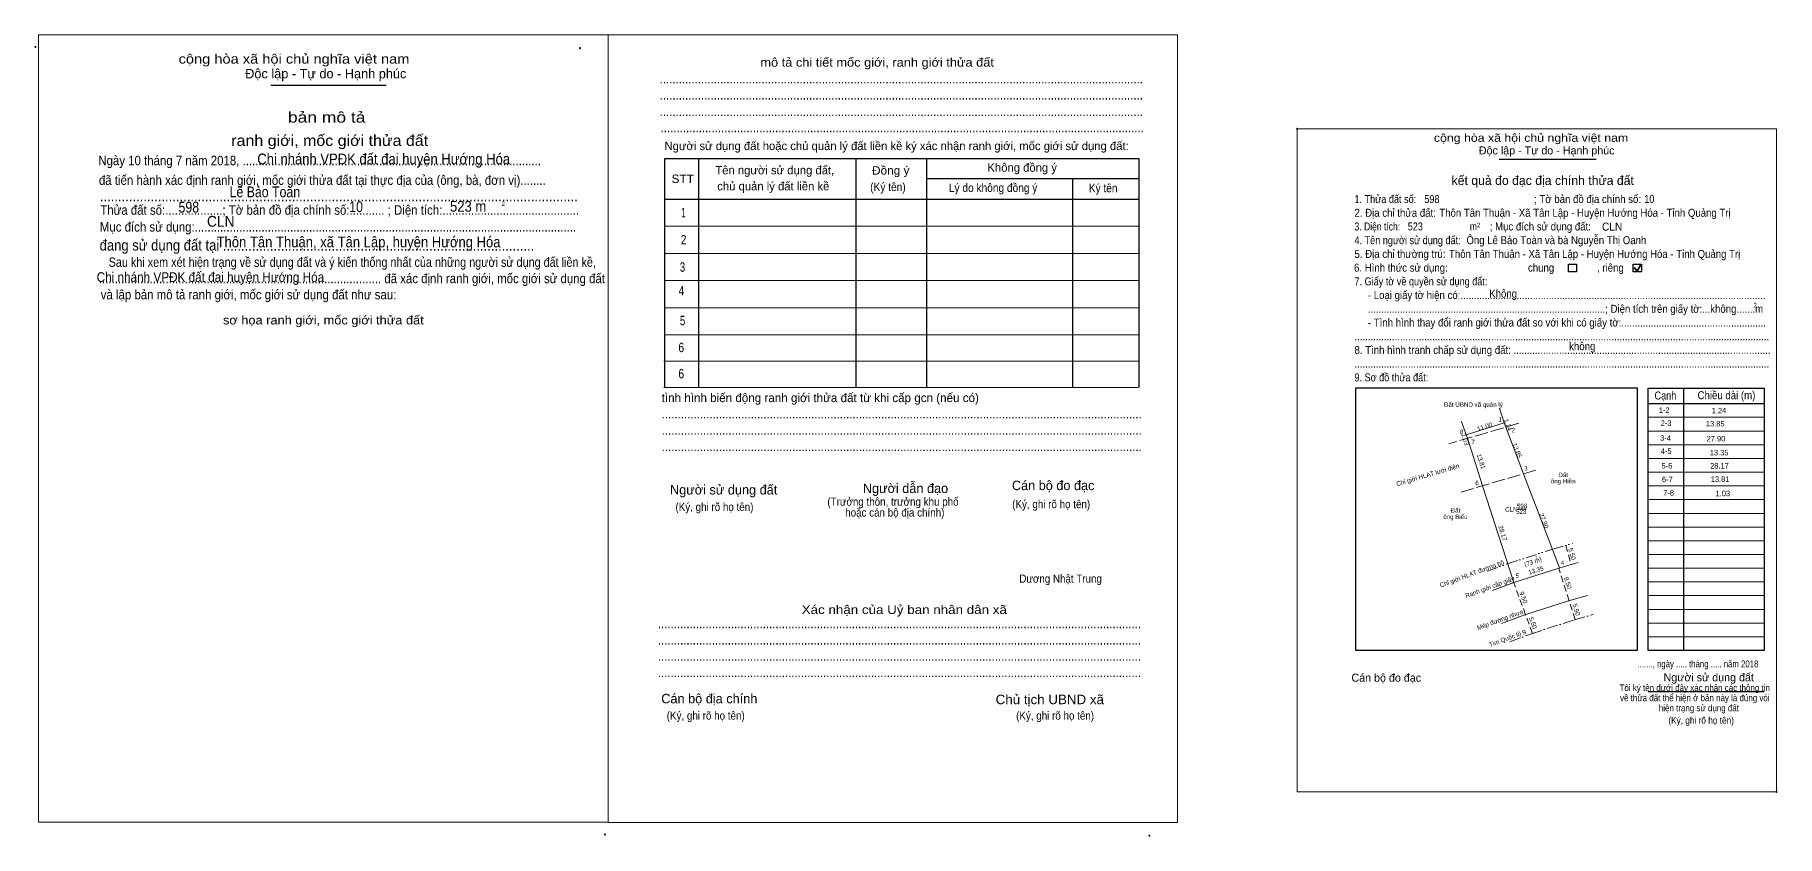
# Model space of a CAD drawing. Header units: metres. Extents: x 546016 to 546498, y 1836417 to 1837077.
# Drawn here: x 546015.8 to 546498.5, y 1836417.3 to 1836639.4 of the extents above; entities that cross this region are included whole.
import ezdxf
from ezdxf.enums import TextEntityAlignment as Align

# ---------------------------------------------------------------- set-up
doc = ezdxf.new("R2010")
doc.units = ezdxf.units.M
doc.header["$LTSCALE"] = 0.6
doc.header["$PDMODE"] = 32
doc.header["$PDSIZE"] = 0.3
for name, pattern in [('DASH_DOUBLE_DOT', [9.2, 5, -1.2, 0.3, -1.2, 0.3, -1.2]), ('DOT_DASHED', [7.7, 5, -1.2, 0.3, -1.2]), ('LONG_DASHED', [7.5, 6, -1.5]), ('MEDIUM_DASHED', [4.5, 3, -1.5])]:
    doc.linetypes.add(name, pattern=pattern)
for name, color, linetype, lineweight in [('1', 7, 'Continuous', 13), ('10', 7, 'Continuous', 13), ('17', 7, 'Continuous', 13), ('2', 7, 'Continuous', 13), ('23', 7, 'Continuous', 13), ('59', 7, 'LONG_DASHED', 13), ('6', 7, 'Continuous', 13), ('63', 7, 'Continuous', 13), ('7', 7, 'Continuous', 13)]:
    doc.layers.add(name, color=color, linetype=linetype, lineweight=lineweight)
doc.layers.add('25', color=7, linetype='Continuous')
doc.layers.add('30', color=7, linetype='Continuous')

msp = doc.modelspace()

# ---------------------------------------------------------------- linework, layer by layer
at = {"layer": '1'}
for p, q in [((546416.88, 1836514.38), (546412.66, 1836527.53)), ((546423.28, 1836530.66), (546428.23, 1836517.72))]:
    msp.add_line(p, q, dxfattribs=at)
at = {"layer": '10'}
for p, q in [((546421.56, 1836535.92), (546422.84, 1836531.82)), ((546423.28, 1836530.66), (546422.84, 1836531.82)), ((546412.66, 1836527.53), (546412.35, 1836528.51)), ((546438.19, 1836491.66), (546428.23, 1836517.72)), ((546425.48, 1836487.56), (546416.88, 1836514.38)), ((546437.94, 1836491.58), (546443.34, 1836493.12))]:
    msp.add_line(p, q, dxfattribs=at)
msp.add_lwpolyline([(546410.99, 1836532.22), (546412.35, 1836528.51), (546422.84, 1836531.82)], dxfattribs=at)
at = {"layer": '2', "linetype": 'DASH_DOUBLE_DOT'}
msp.add_lwpolyline([(546418.18, 1836490.73), (546423.68, 1836492.76), (546436.33, 1836496.84), (546441.81, 1836498.41)], dxfattribs=at)
at = {"layer": '2'}
for points in [[(546419.58, 1836485.39), (546425.48, 1836487.56), (546437.94, 1836491.58), (546443.34, 1836493.12)], [(546422.14, 1836476.21), (546428.58, 1836478.58), (546440.7, 1836482.49), (546445.94, 1836483.99)]]:
    msp.add_lwpolyline(points, dxfattribs=at)
at = {"layer": '2', "linetype": 'DOT_DASHED'}
msp.add_lwpolyline([(546424.42, 1836471.18), (546430.38, 1836473.38), (546442.3, 1836477.23), (546447.45, 1836478.7)], dxfattribs=at)
at = {"layer": '23'}
msp.add_line((546424.72, 1836487.28), (546425.48, 1836487.56), dxfattribs=at)
msp.add_lwpolyline([(546425.48, 1836487.56), (546437.94, 1836491.58), (546443.34, 1836493.12)], dxfattribs=at)
at = {"layer": '59'}
for p, q in [((546426.93, 1836531.73), (546407.55, 1836526.03)), ((546410.9, 1836512.61), (546432.36, 1836518.94))]:
    msp.add_line(p, q, dxfattribs=at)
at = {"layer": '63'}
msp.add_line((546426.66, 1836507.94), (546428.9, 1836507.94), dxfattribs=at)
at = {"layer": '63', "linetype": 'MEDIUM_DASHED'}
msp.add_line((546439.89, 1836497.86), (546441.4, 1836492.57), dxfattribs=at)
for points in [[(546430.68, 1836473.48), (546428.77, 1836478.64), (546425.48, 1836487.56)], [(546442.54, 1836477.31), (546440.85, 1836482.54), (546437.94, 1836491.58)]]:
    msp.add_lwpolyline(points, dxfattribs=at)
at = {"layer": '7', "lineweight": 25}
for p, q in [((546081.2, 1836625.37), (546113.11, 1836625.37)), ((546199.67, 1836604.98), (546199.67, 1836541.66)), ((546243.2, 1836604.76), (546243.2, 1836541.66)), ((546262.84, 1836604.76), (546262.84, 1836541.66)), ((546421.42, 1836604.88), (546448.28, 1836604.88)), ((546262.84, 1836599.56), (546321.69, 1836599.56)), ((546303.25, 1836599.56), (546303.25, 1836541.66)), ((546190.22, 1836593.85), (546321.69, 1836593.85)), ((546472.55, 1836541.4), (546472.55, 1836468.72)), ((546462.73, 1836537.15), (546494.85, 1836537.15)), ((546494.85, 1836457.31), (546462.73, 1836457.31))]:
    msp.add_line(p, q, dxfattribs=at)
at = {"layer": '7'}
for p, q in [((546190.22, 1836586.32), (546321.69, 1836586.32)), ((546190.22, 1836578.79), (546321.69, 1836578.79)), ((546190.22, 1836571.27), (546321.69, 1836571.27)), ((546190.22, 1836563.74), (546321.69, 1836563.74)), ((546190.22, 1836556.22), (546321.69, 1836556.22)), ((546190, 1836548.94), (546321.46, 1836548.94)), ((546190.22, 1836548.94), (546321.69, 1836548.94)), ((546190, 1836541.66), (546321.46, 1836541.66)), ((546462.73, 1836533.35), (546494.85, 1836533.35)), ((546462.73, 1836529.55), (546494.85, 1836529.55)), ((546462.73, 1836525.75), (546494.85, 1836525.75)), ((546462.73, 1836521.95), (546494.85, 1836521.95)), ((546462.73, 1836518.14), (546494.85, 1836518.14)), ((546462.73, 1836514.34), (546494.85, 1836514.34)), ((546462.73, 1836510.54), (546494.85, 1836510.54)), ((546462.73, 1836506.74), (546494.85, 1836506.74)), ((546462.73, 1836502.94), (546494.85, 1836502.94)), ((546462.73, 1836499.14), (546494.85, 1836499.14)), ((546462.73, 1836495.33), (546494.85, 1836495.33)), ((546462.73, 1836491.53), (546494.85, 1836491.53)), ((546462.73, 1836487.73), (546494.85, 1836487.73)), ((546462.73, 1836483.93), (546494.85, 1836483.93)), ((546462.73, 1836480.13), (546494.85, 1836480.13)), ((546462.73, 1836476.33), (546494.85, 1836476.33)), ((546462.73, 1836472.52), (546494.85, 1836472.52)), ((546462.73, 1836468.72), (546494.85, 1836468.72)), ((546462.73, 1836457.31), (546494.85, 1836457.31))]:
    msp.add_line(p, q, dxfattribs=at)
at = {"layer": '7', "lineweight": 35}
for p, q in [((546458.89, 1836574.85), (546459.64, 1836573.87)), ((546459.64, 1836573.87), (546460.56, 1836575.52))]:
    msp.add_line(p, q, dxfattribs=at)
at = {"layer": '7'}
for points in [[(546016.8, 1836639.35), (546174.58, 1836639.35), (546174.58, 1836421.12), (546016.8, 1836421.12)], [(546174.58, 1836639.34), (546332.37, 1836639.34), (546332.37, 1836421.11), (546174.58, 1836421.11)], [(546174.58, 1836639.34), (546332.36, 1836639.34), (546332.36, 1836421.11), (546174.58, 1836421.11)], [(546365.46, 1836613.31), (546498.31, 1836613.31), (546498.31, 1836429.57), (546365.46, 1836429.57)]]:
    msp.add_lwpolyline(points, close=True, dxfattribs=at)
at = {"layer": '7', "lineweight": 25}
msp.add_lwpolyline([(546321.69, 1836541.66), (546321.69, 1836604.98), (546190.22, 1836604.98), (546190.22, 1836541.66)], dxfattribs=at)
for points in [[(546440.64, 1836575.83), (546442.92, 1836575.83), (546442.92, 1836573.71), (546440.64, 1836573.71)], [(546458.59, 1836575.83), (546460.87, 1836575.83), (546460.87, 1836573.71), (546458.59, 1836573.71)], [(546381.75, 1836541.52), (546459.69, 1836541.52), (546459.69, 1836468.72), (546381.75, 1836468.72)], [(546462.73, 1836541.4), (546494.85, 1836541.4), (546494.85, 1836468.72), (546462.73, 1836468.72)]]:
    msp.add_lwpolyline(points, close=True, dxfattribs=at)
at = {"layer": '7'}
for p in [(546015.95, 1836635.98), (546166.79, 1836635.66), (546365.46, 1836613.31), (546498.31, 1836429.57), (546173.73, 1836417.75), (546324.57, 1836417.43)]:
    msp.add_point(p, dxfattribs=at)

# ---------------------------------------------------------------- texts
at = {"layer": '1'}
for s, width, p in [('CLN', 0.95, (546424.825, 1836507.21)), ('523', 0.85, (546427.585, 1836506.59)), ('598', 0.85, (546427.805, 1836508.16))]:
    msp.add_text(s, height=1.25, dxfattribs=dict(at, width=width)).set_placement(p, align=Align.CENTER)
at = {"layer": '17', "width": 0.9}
msp.add_text('Dương Nhật Trung', height=2.25, dxfattribs=at).set_placement((546288.53, 1836487.53))
at = {"layer": '25'}
for s, height, width, p in [('Chi nhánh VPĐK đất đai huyện Hướng Hóa', 3, 0.9, (546077.43, 1836603.45)), ('CLN', 3, 0.95, (546063.49, 1836586.17)), ('Chi nhánh VPĐK đất đai huyện Hướng Hóa', 2.7, 0.9, (546032.93, 1836570.85))]:
    msp.add_text(s, height=height, dxfattribs=dict(at, width=width)).set_placement(p)
at = {"layer": '30', "width": 0.85}
for s, height, p in [('1-2', 1.52, (546468.64, 1836534.57)), ('1.24', 1.52, (546484.35, 1836534.45)), ('2-3', 1.52, (546469.18, 1836530.97)), ('13.85', 1.52, (546483.88, 1836530.83)), ('3-4', 1.52, (546469.04, 1836526.85)), ('27.90', 1.52, (546484.1, 1836526.67)), ('4-5', 1.521, (546469.21, 1836523.21)), ('13.35', 1.52, (546484.97, 1836522.81)), ('5-6', 1.521, (546469.41, 1836519.18)), ('6-7', 1.52, (546469.54, 1836515.38)), ('28.17', 1.52, (546485.07, 1836519.15)), ('13.81', 1.52, (546485.24, 1836515.47)), ('7-8', 1.52, (546469.88, 1836511.67)), ('1.03', 1.52, (546485.42, 1836511.49))]:
    msp.add_text(s, height=height, dxfattribs=at).set_placement(p, align=Align.RIGHT)
at = {"layer": '6'}
for s, height, width, p in [('Lê Bảo Toàn', 3, 0.85, (546069.75, 1836594.33)), ('Ông Lê Bảo Toàn và bà Nguyễn Thị Oanh', 2.21, 0.9, (546412.38, 1836581.34)), ('CLN', 2.21, 0.95, (546449.93, 1836585.11))]:
    msp.add_text(s, height=height, dxfattribs=dict(at, width=width)).set_placement(p)
at = {"layer": '63'}
for s, width, p in [('Đất UBND xã quản lý', 0.9, (546414.315, 1836536.26)), ('ông Hiền', 0.9, (546439.2, 1836515.04)), ('ông Biểu', 0.85, (546409.34, 1836505.17))]:
    msp.add_text(s, height=1.25, dxfattribs=dict(at, width=width)).set_placement(p, align=Align.CENTER)
for s, height, rotation, width, p in [('11.00', 1.25, 17.512, 0.95, (546417.6169, 1836530.1949)), ('1.03', 1.25, 287.554, 0.95, (546411.4534, 1836527.0435)), ('13.81', 1.25, 287.792, 0.9, (546415.865, 1836520.946)), ('28.17', 1.25, 287.779, 0.95, (546421.8574, 1836501.0758)), ('Chỉ giới HLAT đường bộ', 1.25, 20.259, 0.95, (546414.1036, 1836489.4419)), ('2', 0.625, 17.876, 1.25, (546431.8841, 1836494.2284)), ('Ranh giới cấp giấy', 1.25, 20.231, 0.9, (546419.0539, 1836485.718)), ('13.35', 1.25, 17.879, 0.95, (546431.8332, 1836490.3807)), ('Mép đường nhựa', 1.25, 20.231, 0.9, (546421.9239, 1836476.6579)), ('Tim Quốc lộ 9', 1.25, 20.212, 0.95, (546423.9741, 1836471.5471))]:
    msp.add_text(s, height=height, rotation=rotation, dxfattribs=dict(at, width=width)).set_placement(p, align=Align.CENTER)
for s, width, p in [(' 1', 0.75, (546422.17, 1836532.16)), (' 8', 0.8, (546411.54, 1836528.68)), (' 7', 0.8, (546414.71, 1836525.87)), (' 2', 0.85, (546425.86, 1836529.19)), (' 3', 0.8, (546429.32, 1836518.63)), (' 6', 0.85, (546415.79, 1836514.53)), (' 4', 0.85, (546439.47, 1836492.38)), (' 5', 0.8, (546426.96, 1836488.84))]:
    msp.add_text(s, height=1.25, dxfattribs=dict(at, width=width)).set_placement(p, align=Align.RIGHT)
for s, rotation, p in [('1.24', 290.772, (546423.3316, 1836531.0667)), ('13.85', 290.934, (546425.8436, 1836523.9683)), ('Chỉ giới HLAT lưới điện', 16.434, (546401.8482, 1836516.8286)), ('27.90', 290.917, (546433.2926, 1836504.4731)), ('(73 m)', 17.876, (546430.9832, 1836492.7335)), ('5.50', 285.931, (546441.0449, 1836495.3065)), ('9.50', 287.844, (546439.862, 1836487.2415)), ('9.50', 290.246, (546427.6157, 1836483.2063)), ('5.50', 290.312, (546430.2193, 1836476.1519)), ('5.50', 287.908, (546442.2437, 1836479.8422))]:
    msp.add_text(s, height=1.25, rotation=rotation, dxfattribs=at).set_placement(p, align=Align.CENTER)
for p in [(546439.2, 1836516.79), (546409.34, 1836506.92)]:
    msp.add_text('Đất', height=1.25, dxfattribs=at).set_placement(p, align=Align.CENTER)
at = {"layer": '7'}
for s, height, width, p in [('cộng hòa xã hội chủ nghĩa việt nam', 2.634, 1.15, (546055.61, 1836631.37)), ('........................................................................................................................................................', 2.634, 0.9, (546188.89, 1836625.89)), ('........................................................................................................................................................', 2.634, 0.9, (546188.89, 1836621.41)), ('........................................................................................................................................................', 2.634, 0.9, (546188.89, 1836616.85)), ('........................................................................................................................................................', 2.634, 0.9, (546189.15, 1836612.37)), ('cộng hòa xã hội chủ nghĩa việt nam', 2.217, 1.15, (546403.37, 1836609.71)), ('Ngày 10 tháng 7 năm 2018, ..............................................................................................', 2.63, 0.9, (546033.39, 1836603.21)), (' đã tiến hành xác định ranh giới, mốc giới thửa đất tại thực địa của (ông, bà, đơn vị)........', 2.634, 0.9, (546032.67, 1836597.77)), ('STT', 2.333, 1.05, (546192.19, 1836598.29)), ('(Ký tên)', 2.333, 0.9, (546247.21, 1836596.05)), ('Đồng ý', 2.333, 1.05, (546247.71, 1836600.61)), ('....................................................................................................................................', 3, 0.9, (546033.81, 1836593.25)), ('Lý do không đồng ý', 2.333, 0.9, (546269.01, 1836595.81)), ('Ký tên', 2.333, 0.9, (546307.77, 1836595.73)), ('1. Thửa đất số:', 2.217, 0.85, (546381.37, 1836592.73)), ('598', 2.21, 0.85, (546400.71, 1836592.73)), ('; Tờ bản đồ địa chính số:', 2.217, 0.9, (546431.12, 1836592.73)), ('10', 2.21, 0.85, (546461.65, 1836592.77)), ('Thửa đất số:..................; Tờ bản đồ địa chính số:........... ; Diện tích:...........................................', 2.634, 0.9, (546033.93, 1836589.49)), ('598', 3, 0.85, (546055.61, 1836590.09)), ('10', 3, 0.85, (546102.89, 1836590.21)), ('523 m', 3, 0.9, (546130.81, 1836590.33)), ('2', 1.2, 0.8, (546145.11, 1836591.93)), ('2. Địa chỉ thửa đất:', 2.217, 0.9, (546381.37, 1836588.93)), ('Thôn Tân Thuận - Xã Tân Lập - Huyện Hướng Hóa - Tỉnh Quảng Trị', 2.21, 0.9, (546404.87, 1836588.93)), ('Mục đích sử dụng:........................................................................................................................', 2.634, 0.9, (546033.81, 1836584.81)), ('3. Diện tích:', 2.217, 0.8, (546381.37, 1836585.13)), ('523', 2.21, 0.85, (546396.13, 1836585.15)), ('m', 2.217, 0.8, (546413.33, 1836585.13)), ('2', 1.267, 0.8, (546415.33, 1836586.01)), ('; Mục đích sử dụng đất:', 2.217, 0.9, (546418.83, 1836585.13)), ('đang sử dụng đất tại ......................................................................................', 3, 0.9, (546033.75, 1836579.57)), ('Thôn Tân Thuận, xã Tân Lập, huyện Hướng Hóa', 3, 0.9, (546066.15, 1836580.45)), ('4. Tên người sử dụng đất:', 2.217, 0.85, (546381.37, 1836581.33)), ('5. Địa chỉ thường trú:', 2.217, 0.9, (546381.37, 1836577.53)), ('Thôn Tân Thuận - Xã Tân Lập - Huyện Hướng Hóa - Tỉnh Quảng Trị', 2.21, 0.9, (546407.55, 1836577.53)), ('Sau khi xem xét hiện trạng về sử dụng đất và ý kiến thống nhất của những người sử dụng đất liền kề,', 2.634, 0.85, (546036.25, 1836575.05)), ('6. Hình thức sử dụng:', 2.217, 0.9, (546381.24, 1836573.72)), ('chung                , riêng', 2.217, 0.9, (546429.43, 1836573.72)), ('......................................................................................... đã xác định ranh giới, mốc giới sử dụng đất', 2.628, 0.9, (546033.53, 1836570.53)), ('7. Giấy tờ về quyền sử dụng đất:', 2.217, 0.85, (546381.37, 1836569.92)), (' và lập bản mô tả ranh giới, mốc giới sử dụng đất như sau:', 2.634, 0.9, (546033.17, 1836566.05)), ('     - Loại giấy tờ hiện có:..................................................................................................................', 2.217, 0.9, (546381.37, 1836566.12)), ('     .........................................................................................; Diện tích trên giấy tờ:...không.......m', 2.21, 0.9, (546381.37, 1836562.32)), ('Không', 2.21, 0.9, (546418.71, 1836566.53)), ('2', 1.267, 0.8, (546491.9, 1836563.82)), ('     - Tình hình thay đổi ranh giới thửa đất so với khi có giấy tờ:......................................................', 2.217, 0.9, (546381.37, 1836558.52)), ('8. Tình hình tranh chấp sử dụng đất: ................................................................................................', 2.217, 0.9, (546381.37, 1836550.91)), ('...........................................................................................................................................................', 2.217, 0.9, (546381.37, 1836554.71)), ('không', 2.218, 0.9, (546440.83, 1836551.96)), ('9. Sơ đồ thửa đất:', 2.217, 0.85, (546381.37, 1836543.31)), ('...........................................................................................................................................................', 2.217, 0.9, (546381.37, 1836547.11)), ('Cạnh', 2.217, 0.85, (546464.49, 1836538.29)), ('Chiều dài (m)', 2.217, 0.9, (546476.41, 1836538.37)), ('.......................................................................................................................................................', 2.634, 0.9, (546189.45, 1836533.05)), ('.......................................................................................................................................................', 2.634, 0.9, (546189.45, 1836528.53)), ('.......................................................................................................................................................', 2.634, 0.9, (546189.45, 1836524.01)), ('(Ký, ghi rõ họ tên)', 2.258, 0.9, (546193.27, 1836507.41)), ('(Ký, ghi rõ họ tên)', 2.258, 0.9, (546286.55, 1836508.17)), ('........................................................................................................................................................', 2.634, 0.9, (546188.37, 1836474.89)), ('........................................................................................................................................................', 2.634, 0.9, (546188.37, 1836470.37)), ('........................................................................................................................................................', 2.634, 0.9, (546188.37, 1836465.89)), ('......., ngày ..... tháng ..... năm 2018', 1.9, 0.85, (546459.77, 1836464.07)), ('........................................................................................................................................................', 2.634, 0.9, (546188.37, 1836461.37)), ('Chủ tịch UBND xã', 2.634, 1.05, (546281.97, 1836453.85)), ('(Ký, ghi rõ họ tên)', 2.258, 0.9, (546190.85, 1836449.57)), ('(Ký, ghi rõ họ tên)', 2.258, 0.9, (546287.63, 1836449.57)), ('(Ký, ghi rõ họ tên)', 1.901, 0.9, (546468.31, 1836448.43))]:
    msp.add_text(s, height=height, dxfattribs=dict(at, width=width)).set_placement(p)
for s, height, width, p in [('mô tả chi tiết mốc giới, ranh giới thửa đất', 2.408, 1.1, (546249.14, 1836630.53)), ('bản mô tả', 3.01, 1.2, (546096.65, 1836615.01)), ('ranh giới, mốc giới thửa đất', 3.01, 1.1, (546097.49, 1836608.57)), ('1', 2.634, 0.65, (546195.495, 1836588.77)), ('2', 2.634, 0.8, (546195.51, 1836581.25)), ('3', 2.634, 0.75, (546195.21, 1836573.69)), ('4', 2.634, 0.8, (546194.92, 1836567.13)), ('sơ họa ranh giới, mốc giới thửa đất', 2.408, 1.1, (546095.72, 1836559.09)), ('5', 2.634, 0.75, (546195.23, 1836558.85)), ('6', 2.634, 0.8, (546194.87, 1836551.41)), ('6', 2.634, 0.8, (546194.87, 1836544.13)), ('(Trưởng thôn, trưởng khu phố', 2.257, 0.9, (546253.52, 1836508.85)), ('hoặc cán bộ địa chính)', 2.257, 0.9, (546254.03, 1836505.85)), ('Xác nhận của Uỷ ban nhân dân xã', 2.409, 1.15, (546256.655, 1836478.85)), ('Tôi ký tên dưới đây xác nhận các thông tin', 1.832, 0.9, (546475.63, 1836457.49)), ('về thửa đất thể hiện ở bản này là đúng vói', 1.832, 0.9, (546475.655, 1836454.69)), ('hiện trạng sử dụng đất', 1.832, 0.9, (546476.785, 1836451.88))]:
    msp.add_text(s, height=height, dxfattribs=dict(at, width=width)).set_placement(p, align=Align.CENTER)
for s, height, p in [('Độc lập - Tự do - Hạnh phúc', 2.634, (546074.07, 1836627.29)), ('Người sử dụng đất hoặc chủ quản lý đất liền kề ký xác nhận ranh giới, mốc giới sử dụng đất:', 2.333, (546190.23, 1836607.41)), ('Độc lập - Tự do - Hạnh phúc', 2.217, (546415.83, 1836606.21)), ('Không đồng ý', 2.333, (546279.69, 1836601.41)), ('Tên người sử dụng đất,', 2.333, (546204.31, 1836600.69)), ('chủ quản lý đất liền kề', 2.333, (546204.85, 1836596.25)), ('tình hình biến động ranh giới thửa đất từ khi cấp gcn (nếu có)', 2.408, (546189.45, 1836537.57)), ('Người sử dụng đất', 2.634, (546191.75, 1836511.97)), ('Người dẫn đạo', 2.632, (546245.17, 1836512.37)), ('Cán bộ đo đạc', 2.628, (546286.47, 1836513.17)), ('Cán bộ đo đạc', 2.218, (546380.53, 1836460.09)), ('Người sử dụng đất', 2.217, (546466.99, 1836460.19)), ('Cán bộ địa chính', 2.634, (546189.33, 1836454.09))]:
    msp.add_text(s, height=height, dxfattribs=at).set_placement(p)
for s, height, p in [('kết quả đo đạc địa chính thửa đất', 2.534, (546433.52, 1836597.74)), ('.', 0.6337, (546498.3267, 1836429.26))]:
    msp.add_text(s, height=height, dxfattribs=at).set_placement(p, align=Align.CENTER)

doc.saveas('drawing.dxf')
